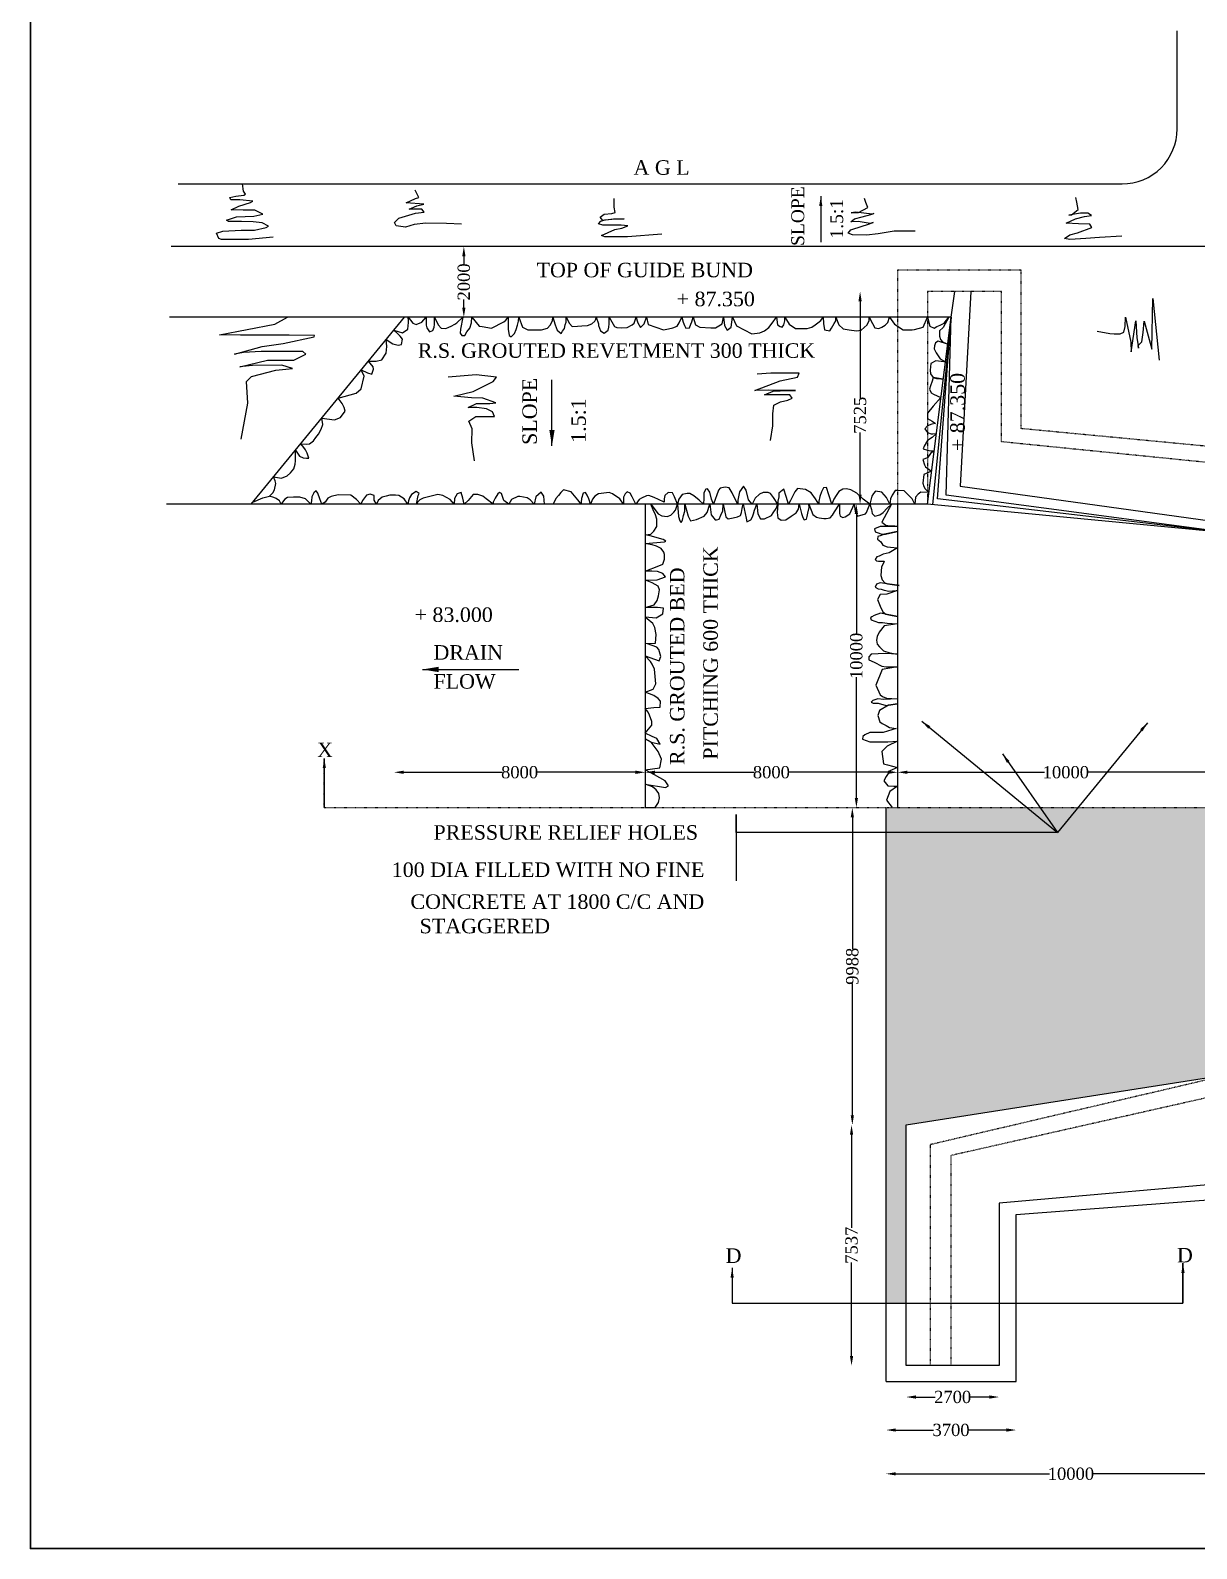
# Model space of a CAD drawing. Header units: millimetres. Extents: x -109570 to 247657, y -246061 to 92299.
# Drawn here: x 1084 to 37210, y 4151 to 51190 of the extents above; entities that cross this region are included whole.
import ezdxf

# ---------------------------------------------------------------- set-up
doc = ezdxf.new("R2010")
doc.units = ezdxf.units.MM
doc.header["$MEASUREMENT"] = 0
doc.header["$PDMODE"] = 33
doc.header["$PDSIZE"] = 500
doc.linetypes.add('ACAD_ISO03W100', pattern=[30, 12, -18])
for name, color, linetype in [('DIM', 5, 'Continuous'), ('DOT LINE', 3, 'ACAD_ISO03W100'), ('DWG. LINE', 1, 'Continuous'), ('HATCH', 2, 'Continuous'), ('TEXT', 7, 'Continuous'), ('TITLE', 7, 'Continuous')]:
    doc.layers.add(name, color=color, linetype=linetype)
doc.styles.get("Standard").update_dxf_attribs({"font": 'TIMES.TTF', "height": 380})
doc.dimstyles.get("Standard").update_dxf_attribs({"dimtxt": 380, "dimasz": 300, "dimexe": 0.18, "dimexo": 0.0625, "dimgap": 0.09, "dimtad": 0, "dimdec": 0, "dimzin": 0, "dimdsep": 46, "dimtxsty": 'Standard', "dimcen": 0.09, "dimse1": 1, "dimse2": 1, "dimclrd": 5, "dimclre": 5, "dimclrt": 4, "dimadec": 0, "dimazin": 0, "dimtfac": 1, "dimtdec": 0, "dimtofl": 0, "dimtmove": 0, "dimatfit": 3, "dimfxl": 1, "dimtolj": 1, "dimtzin": 0, "dimarcsym": 0})

# ---------------------------------------------------------------- blocks, each defined once
blk = doc.blocks.new('*D39')
at = {"layer": 'Defpoints', "color": 0}
for p in [(14530, 44492), (14511, 42300), (14532, 42300)]:
    blk.add_point(p, dxfattribs=at)
at = {"layer": 'DIM', "color": 5, "lineweight": -2}
for p, q in [((14511, 44192), (14511, 43941)), ((14511, 42600), (14511, 42851))]:
    blk.add_line(p, q, dxfattribs=at)
at = {"layer": 'DIM', "color": 5}
for points in [[(14461, 44192), (14561, 44192), (14511, 44492)], [(14461, 42600), (14561, 42600), (14511, 42300)]]:
    blk.add_solid(points, dxfattribs=at)
at = {"layer": 'DIM', "color": 4, "insert": (14511, 43396), "char_height": 380, "attachment_point": 5, "rotation": 90}
blk.add_mtext('\\A1;2000', dxfattribs=at)
blk = doc.blocks.new('*D40')
at = {"layer": 'Defpoints', "color": 0}
for p in [(26886, 43095), (26785, 36508), (26848, 36508)]:
    blk.add_point(p, dxfattribs=at)
at = {"layer": 'DIM', "color": 5, "lineweight": -2}
for p, q in [((26785, 42795), (26785, 39797)), ((26785, 36808), (26785, 38733))]:
    blk.add_line(p, q, dxfattribs=at)
at = {"layer": 'DIM', "color": 5}
for points in [[(26735, 42795), (26835, 42795), (26785, 43095)], [(26735, 36808), (26835, 36808), (26785, 36508)]]:
    blk.add_solid(points, dxfattribs=at)
at = {"layer": 'DIM', "color": 4, "insert": (26785, 39265), "char_height": 380, "attachment_point": 5, "rotation": 90}
blk.add_mtext('\\A1;7525', dxfattribs=at)
blk = doc.blocks.new('*D42')
at = {"layer": 'Defpoints', "color": 0}
for p in [(12349, 28136), (20128, 28204), (20128, 28102)]:
    blk.add_point(p, dxfattribs=at)
at = {"layer": 'DIM', "color": 5, "lineweight": -2}
for p, q in [((12649, 28204), (15704, 28204)), ((19828, 28204), (16772, 28204))]:
    blk.add_line(p, q, dxfattribs=at)
at = {"layer": 'DIM', "color": 5}
for points in [[(12649, 28254), (12649, 28154), (12349, 28204)], [(19828, 28254), (19828, 28154), (20128, 28204)]]:
    blk.add_solid(points, dxfattribs=at)
at = {"layer": 'DIM', "color": 4, "insert": (16238, 28204), "char_height": 380, "attachment_point": 5}
blk.add_mtext('\\A1;8000', dxfattribs=at)
blk = doc.blocks.new('*D43')
at = {"layer": 'Defpoints', "color": 0}
for p in [(20128, 28102), (27946, 28204), (27946, 28196)]:
    blk.add_point(p, dxfattribs=at)
at = {"layer": 'DIM', "color": 5, "lineweight": -2}
for p, q in [((20428, 28204), (23503, 28204)), ((27646, 28204), (24571, 28204))]:
    blk.add_line(p, q, dxfattribs=at)
at = {"layer": 'DIM', "color": 5}
for points in [[(20428, 28254), (20428, 28154), (20128, 28204)], [(27646, 28254), (27646, 28154), (27946, 28204)]]:
    blk.add_solid(points, dxfattribs=at)
at = {"layer": 'DIM', "color": 4, "insert": (24037, 28204), "char_height": 380, "attachment_point": 5}
blk.add_mtext('\\A1;8000', dxfattribs=at)
blk = doc.blocks.new('*D44')
at = {"layer": 'Defpoints', "color": 0}
for p in [(27946, 28196), (38371, 28204), (38371, 28181)]:
    blk.add_point(p, dxfattribs=at)
at = {"layer": 'DIM', "color": 5, "lineweight": -2}
for p, q in [((28246, 28204), (32500, 28204)), ((38071, 28204), (33817, 28204))]:
    blk.add_line(p, q, dxfattribs=at)
at = {"layer": 'DIM', "color": 5}
for points in [[(28246, 28254), (28246, 28154), (27946, 28204)], [(38071, 28254), (38071, 28154), (38371, 28204)]]:
    blk.add_solid(points, dxfattribs=at)
at = {"layer": 'DIM', "color": 4, "insert": (33159, 28204), "char_height": 380, "attachment_point": 5}
blk.add_mtext('\\A1;10000', dxfattribs=at)
blk = doc.blocks.new('*D45')
at = {"layer": 'Defpoints', "color": 0}
for p in [(26785, 36508), (26670, 27110), (26909, 27110)]:
    blk.add_point(p, dxfattribs=at)
at = {"layer": 'DIM', "color": 5, "lineweight": -2}
for p, q in [((26670, 36208), (26670, 32468)), ((26670, 27410), (26670, 31151))]:
    blk.add_line(p, q, dxfattribs=at)
at = {"layer": 'DIM', "color": 5}
for points in [[(26620, 36208), (26720, 36208), (26670, 36508)], [(26620, 27410), (26720, 27410), (26670, 27110)]]:
    blk.add_solid(points, dxfattribs=at)
at = {"layer": 'DIM', "color": 4, "insert": (26670, 31809), "char_height": 380, "attachment_point": 5, "rotation": 90}
blk.add_mtext('\\A1;10000', dxfattribs=at)
blk = doc.blocks.new('*D46')
at = {"layer": 'Defpoints', "color": 0}
for p in [(26670, 27110), (26545, 17278), (26670, 17278)]:
    blk.add_point(p, dxfattribs=at)
at = {"layer": 'DIM', "color": 5, "lineweight": -2}
for p, q in [((26545, 26810), (26545, 22728)), ((26545, 17578), (26545, 21660))]:
    blk.add_line(p, q, dxfattribs=at)
at = {"layer": 'DIM', "color": 5}
for points in [[(26495, 26810), (26595, 26810), (26545, 27110)], [(26495, 17578), (26595, 17578), (26545, 17278)]]:
    blk.add_solid(points, dxfattribs=at)
at = {"layer": 'DIM', "color": 4, "insert": (26545, 22194), "char_height": 380, "attachment_point": 5, "rotation": 90}
blk.add_mtext('\\A1;9988', dxfattribs=at)
blk = doc.blocks.new('*D47')
at = {"layer": 'Defpoints', "color": 0}
for p in [(26545, 17278), (26521, 9823), (26545, 9823)]:
    blk.add_point(p, dxfattribs=at)
at = {"layer": 'DIM', "color": 5, "lineweight": -2}
for p, q in [((26521, 16978), (26521, 14089)), ((26521, 10123), (26521, 13012))]:
    blk.add_line(p, q, dxfattribs=at)
at = {"layer": 'DIM', "color": 5}
for points in [[(26471, 16978), (26571, 16978), (26521, 17278)], [(26471, 10123), (26571, 10123), (26521, 9823)]]:
    blk.add_solid(points, dxfattribs=at)
at = {"layer": 'DIM', "color": 4, "insert": (26521, 13551), "char_height": 380, "attachment_point": 5, "rotation": 90}
blk.add_mtext('\\A1;7537', dxfattribs=at)
blk = doc.blocks.new('*D48')
at = {"layer": 'Defpoints', "color": 0}
for p in [(28214, 9823), (31093, 9823), (31093, 8848)]:
    blk.add_point(p, dxfattribs=at)
at = {"layer": 'DIM', "color": 5, "lineweight": -2}
for p, q in [((28514, 8848), (29108, 8848)), ((30793, 8848), (30199, 8848))]:
    blk.add_line(p, q, dxfattribs=at)
at = {"layer": 'DIM', "color": 5}
for points in [[(28514, 8898), (28514, 8798), (28214, 8848)], [(30793, 8898), (30793, 8798), (31093, 8848)]]:
    blk.add_solid(points, dxfattribs=at)
at = {"layer": 'DIM', "color": 4, "insert": (29653, 8848), "char_height": 380, "attachment_point": 5}
blk.add_mtext('\\A1;2700', dxfattribs=at)
blk = doc.blocks.new('*D49')
at = {"layer": 'Defpoints', "color": 0}
for p in [(27590, 9334), (31617, 9334), (31617, 7826)]:
    blk.add_point(p, dxfattribs=at)
at = {"layer": 'DIM', "color": 5, "lineweight": -2}
for p, q in [((27890, 7826), (29064, 7826)), ((31317, 7826), (30143, 7826))]:
    blk.add_line(p, q, dxfattribs=at)
at = {"layer": 'DIM', "color": 5}
for points in [[(27890, 7876), (27890, 7776), (27590, 7826)], [(31317, 7876), (31317, 7776), (31617, 7826)]]:
    blk.add_solid(points, dxfattribs=at)
at = {"layer": 'DIM', "color": 4, "insert": (29603, 7826), "char_height": 380, "attachment_point": 5}
blk.add_mtext('\\A1;3700', dxfattribs=at)
blk = doc.blocks.new('*D50')
at = {"layer": 'Defpoints', "color": 0}
for p in [(27590, 6518), (39041, 6518), (39041, 6469)]:
    blk.add_point(p, dxfattribs=at)
at = {"layer": 'DIM', "color": 5, "lineweight": -2}
for p, q in [((27890, 6469), (32657, 6469)), ((38741, 6469), (33974, 6469))]:
    blk.add_line(p, q, dxfattribs=at)
at = {"layer": 'DIM', "color": 5}
for points in [[(27890, 6519), (27890, 6419), (27590, 6469)], [(38741, 6519), (38741, 6419), (39041, 6469)]]:
    blk.add_solid(points, dxfattribs=at)
at = {"layer": 'DIM', "color": 4, "insert": (33316, 6469), "char_height": 380, "attachment_point": 5}
blk.add_mtext('\\A1;10000', dxfattribs=at)

msp = doc.modelspace()

# ---------------------------------------------------------------- hatches: boundary and pattern name
at = {"layer": 'HATCH'}
h = msp.add_hatch(dxfattribs=at)
h.set_pattern_fill('AR-CONC', color=256, scale=250, style=0)
h.paths.add_polyline_path([(49258.1, 27110.2), (44282.7, 27110.2, -0.365147), (43511.7, 27110.2), (38370.8, 27110.2), (38370.8, 25721.4), (49258.1, 25721.4)])
h.paths.add_polyline_path([(49258.1, 25362.9), (38370.8, 25362.9), (38370.8, 22307.6), (49258.1, 22307.6)])
h.paths.add_polyline_path([(44096, 23823.8, -1), (42899.5, 23823.8, -1)], flags=16)
h.paths.add_polyline_path([(38370.8, 25362.9, -1.7800695), (38370.8, 25721.4), (38370.8, 27110.2), (27590, 27110.2), (27590, 11754), (28213.5, 11754), (28213.5, 17278.4), (38370.8, 18871.8), (38370.8, 21895.9, -1.541236), (38370.8, 22307.6)])
h.paths.add_polyline_path([(49258.1, 21895.9), (38370.8, 21895.9), (38370.8, 18871.8), (49258.1, 18871.8)])
h.paths.add_polyline_path([(42539.9, 20516.7, -1), (43736.4, 20516.7, -1)], flags=16)
h.paths.add_polyline_path([(53651.5, 21895.9), (49258.1, 21895.9), (49258.1, 18871.8), (53651.5, 18871.8)])
h.paths.add_polyline_path([(53651.5, 25362.9), (49258.1, 25362.9), (49258.1, 22307.6), (53651.5, 22307.6)])
h.paths.add_polyline_path([(53651.5, 27110.2), (49258.1, 27110.2), (49258.1, 25721.4), (53651.5, 25721.4)])
h.paths.add_polyline_path([(67710.5, 27110.2), (53651.5, 27110.2), (53651.5, 25721.4), (67710.5, 25721.4)])
h.paths.add_polyline_path([(67710.5, 21895.9), (53651.5, 21895.9), (53651.5, 18871.8), (67710.5, 18871.8)])
h.paths.add_polyline_path([(76996.5, 21895.9), (67710.5, 21895.9), (67710.5, 18871.8), (76996.5, 18871.8)])
h.paths.add_polyline_path([(76996.5, 25362.9), (67710.5, 25362.9), (67710.5, 22307.6), (76996.5, 22307.6)])
h.paths.add_polyline_path([(76996.5, 27110.2), (67710.5, 27110.2), (67710.5, 25721.4), (76996.5, 25721.4)])
h.paths.add_polyline_path([(92237.1, 27110.2), (78554, 27110.2), (78554, 25721.4), (92237.1, 25721.4)])
h.paths.add_polyline_path([(92237.1, 25362.9), (78554, 25362.9), (78554, 22307.6), (92237.1, 22307.6)])
h.paths.add_polyline_path([(92237.1, 21895.9), (78554, 21895.9), (78554, 19639.7), (79963.5, 19639.7), (79963.5, 18871.8), (92237.1, 18871.8)])
h.paths.add_polyline_path([(78554, 21895.9), (76996.5, 21895.9), (76996.5, 18871.8), (78554, 18871.8)])
h.paths.add_polyline_path([(78554, 25362.9), (76996.5, 25362.9), (76996.5, 22307.6), (78554, 22307.6)])
h.paths.add_polyline_path([(95265.8, 25362.9), (92237.1, 25362.9), (92237.1, 22307.6), (95265.8, 22307.6)])
h.paths.add_polyline_path([(95265.8, 27110.2), (92237.1, 27110.2), (92237.1, 25721.4), (95265.8, 25721.4)])
h.paths.add_polyline_path([(95265.8, 21895.9), (92237.1, 21895.9), (92237.1, 18871.8), (95265.8, 18871.8)])
h.paths.add_polyline_path([(114156.3, 27110.2), (95265.8, 27110.2), (95265.8, 18871.8), (107709, 18871.8), (113726, 17678.9), (113726, 10699.9), (110710.4, 10699.9), (110710.4, 15406.5), (106503.8, 15688.8), (106503.8, 18085.6), (95265.8, 18085.6), (95265.8, 17650.1), (106022.2, 17650.1), (106022.2, 15272.5), (110160.2, 14866.6), (110160.2, 10110.1), (114156.3, 10110.1)])
h.paths.add_polyline_path([(43137.2, 23423), (43817.7, 23423), (43817.7, 24246.2), (43137.2, 24246.2)], flags=8)
h.paths.add_polyline_path([(42777.7, 20115.9), (43458.2, 20115.9), (43458.2, 20939.1), (42777.7, 20939.1)], flags=8)
h.paths.add_polyline_path([(72640.6, 19749.1), (72640.6, 21018.5), (73217.2, 21018.5), (73217.2, 19749.1)], flags=24)
h.paths.add_polyline_path([(71856, 19376.8), (71856, 20365.7), (72432.6, 20365.7), (72432.6, 19376.8)], flags=24)
h.paths.add_polyline_path([(73427.4, 19056.5), (73427.4, 20045.4), (74003.9, 20045.4), (74003.9, 19056.5)], flags=24)
h.paths.add_polyline_path([(74167.7, 18867), (74167.7, 19855.9), (74744.3, 19855.9), (74744.3, 18867)], flags=9)
h.paths.add_polyline_path([(72671.3, 23200.6), (72671.3, 24470), (73247.9, 24470), (73247.9, 23200.6)], flags=24)
h.paths.add_polyline_path([(73366.4, 22818), (73366.4, 23806.9), (73942.9, 23806.9), (73942.9, 22818)], flags=24)
h.paths.add_polyline_path([(72776.8, 26631.7), (72776.8, 27901.2), (73353.4, 27901.2), (73353.4, 26631.7)], flags=9)
h.paths.add_polyline_path([(72217.8, 26226.4), (72217.8, 27215.3), (72794.4, 27215.3), (72794.4, 26226.4)], flags=9)
h.paths.add_polyline_path([(85346.5, 26226.4), (85346.5, 27215.3), (85923.1, 27215.3), (85923.1, 26226.4)], flags=9)
h.paths.add_polyline_path([(86010, 26631.7), (86010, 27901.2), (86586.6, 27901.2), (86586.6, 26631.7)], flags=9)
h.paths.add_polyline_path([(85142.9, 22812.7), (85142.9, 23801.6), (85719.5, 23801.6), (85719.5, 22812.7)], flags=24)
h.paths.add_polyline_path([(85860.2, 23200.6), (85860.2, 24470), (86436.7, 24470), (86436.7, 23200.6)], flags=24)
h.paths.add_polyline_path([(86881.9, 20059.6), (86927.3, 19071.8), (86351.3, 19045.3), (86305.9, 20033.2)], flags=24)
h.paths.add_polyline_path([(85163.6, 19581.2), (85163.6, 20584.1), (85740.2, 20584.1), (85740.2, 19581.2)], flags=24)
h.paths.add_polyline_path([(85731.5, 19749.1), (85731.5, 21018.5), (86308.1, 21018.5), (86308.1, 19749.1)], flags=24)

# ---------------------------------------------------------------- linework, layer by layer
at = {"layer": 'DIM'}
msp.add_lwpolyline([(22946.8, 26340.2), (22946.8, 26892.6), (22946.8, 24836.7)], dxfattribs=at)
at = {"layer": 'DOT LINE'}
for points in [[(39884.9, 36772.6), (39884.9, 38080), (31769.7, 38851.6), (31769.7, 43756.7), (27946.2, 43756.7), (27946.2, 36480.4)], [(39143.4, 37639.9), (31163.6, 38442.8), (31163.6, 43095.1), (28870.5, 43095.1), (28870.5, 36508.4)], [(10188.9, 27110.2), (10188.9, 28632.6)], [(10188.9, 27110.2), (158729.7, 27110.2)], [(38370.8, 18871.8), (28952, 16666.4), (28952, 9822.7)], [(38370.8, 18311.7), (29591, 16328.2), (29591, 9822.7)]]:
    msp.add_lwpolyline(points, dxfattribs=at)
at = {"layer": 'DWG. LINE'}
for p, q in [((31616.9, 14499.7), (39914.2, 15143.3)), ((31616.9, 9333.7), (31616.9, 14499.7)), ((27590, 9333.7), (31616.9, 9333.7))]:
    msp.add_line(p, q, dxfattribs=at)
msp.add_lwpolyline([(5657.8, 46434.1), (34905.4, 46434.1, 0.4142136), (36605.4, 48134.1), (36605.4, 51171.7)], format="xyb", dxfattribs=at)
for points in [[(39143.4, 44492.3), (5447.7, 44492.3)], [(38370.8, 35604.7), (29447.9, 36786.6), (29604.5, 42300.1), (29723, 43095.1)], [(30216.1, 43095.1), (29889.6, 37066.7), (38370.8, 35891.8)], [(29604.5, 42300.1), (5398.2, 42300.1)], [(7923.3, 36508.4), (12670, 42300.1)], [(38370.8, 35604.7), (28870.5, 36508.4), (29604.5, 42300.1)], [(38370.8, 35604.7), (29179.4, 36675.2), (29604.5, 42300.1), (29024.7, 36493.7)], [(28870.5, 36508.4), (5302.2, 36508.4)], [(20127.7, 36508.4), (20127.7, 27110.2)], [(27946.2, 36480.4), (27946.2, 27110.2)], [(27590, 9333.7), (27590, 27110.2)], [(39323.2, 18087.7), (39323.2, 15572.5), (31093.4, 14855.1), (31093.4, 9822.7), (28213.5, 9822.7), (28213.5, 17278.4), (38370.8, 18871.8)], [(22822.4, 12849.7), (22822.4, 11754), (36786.8, 11754), (36786.8, 12995.3)]]:
    msp.add_lwpolyline(points, dxfattribs=at)
at = {"layer": 'HATCH'}
for points in [[(8601.1, 44783.4), (7840.5, 44707.9), (7363.3, 44712.6), (7004.2, 44712.6), (6923.9, 44740.9), (6853, 44901.4), (7042, 44972.2), (7613.7, 45000.5), (8029.4, 45000.5), (8388.5, 45085.4), (8464.1, 45123.2), (8464.1, 45123.2), (8260.9, 45222.3), (7982.2, 45260), (7623.1, 45269.5), (7221.5, 45269.5), (7160.1, 45307.2), (7467.2, 45411.1), (8005.8, 45429.9), (8279.8, 45491.3), (8279.8, 45491.3), (8038.9, 45614), (7670.4, 45623.4), (7306.6, 45632.9), (7542.8, 45746.1), (7901.9, 45854.7), (7977.5, 45901.9), (7571.1, 45939.6), (7292.4, 45939.6), (7264, 46010.4), (7448.3, 46052.9), (7698.7, 46081.2), (7750.7, 46118.9), (7689.3, 46208.6), (7656.2, 46434.1)], [(14435.1, 45187.8), (13972.6, 45208.8), (13329.4, 45213), (12967.8, 45175.2), (12698.7, 45095.4), (12417, 45133.2), (12366.6, 45238.2), (12496.9, 45368.4), (13018.2, 45527.9), (13278.9, 45557.3), (13211.6, 45649.7), (12816.4, 45653.9), (13056.1, 45754.7), (13270.5, 45805.1), (12728.2, 45842.9), (13009.8, 45981.5), (13119.1, 46009), (13001.4, 46239.9)], [(20645.4, 44871.9), (19582.4, 44791.3), (18882.6, 44791.3), (18775, 44838.3), (19185.4, 45019.8), (19407.4, 45060.1), (19589.1, 45134), (19380.5, 45154.2), (18815.4, 45154.2), (18680.8, 45194.5), (18754.8, 45281.9), (18875.9, 45322.2), (19212.3, 45349.1), (19481.4, 45349.1), (19148.1, 45343.9), (18815.4, 45302), (18734.6, 45402.8), (18862.5, 45496.9), (19091.2, 45517.1), (19198.9, 45550.7), (19165.2, 45712), (19165.2, 45980.8)], [(28486.4, 44966.2), (27839.2, 44966.2), (27347.9, 44888.4), (26982.3, 44846.5), (26550.9, 44852.4), (26419.1, 44906.3), (26419.1, 44906.3), (26497, 45008.1), (26844.5, 45121.8), (27018.3, 45175.6), (27186.1, 45235.5), (27102.2, 45205.6), (26724.7, 45271.4), (26497, 45259.4), (26497, 45259.4), (26616.8, 45355.2), (26850.5, 45415.1), (27114.2, 45480.9), (27210, 45510.8), (27162.1, 45495.9), (26640.8, 45552.7), (26508.9, 45534.8), (26735.6, 45542.4), (27024.3, 45702.4), (26964.4, 45852), (26922.4, 45977.7)], [(34891.7, 44811.5), (34196.9, 44771.1), (33778.7, 44737.4), (33279.5, 44710.5), (33117.6, 44737.4), (33286.3, 44858.7), (33522.3, 44912.6), (33967.5, 45081), (33967.5, 45081), (33900.1, 45182.1), (33549.3, 45195.6), (33171.6, 45215.8), (33461.6, 45350.5), (33738.2, 45424.7), (33954.1, 45458.3), (33839.4, 45525.7), (33616.8, 45525.7), (33252.5, 45465.1), (33333.5, 45478.6), (33542.6, 45640.3), (33495.4, 45862.6), (33468.4, 46010.8)], [(34126.4, 41867.6), (34518.6, 41795.3), (34657.3, 41789.2), (34844.4, 41789.2), (34953, 41837.4), (34995.2, 42018.2), (35007.3, 42301.5), (35170.2, 41530.1), (35182.3, 41234.8), (35327.1, 42193), (35357.2, 41668.7), (35399.5, 41421.6), (35411.5, 41343.3), (35399.5, 41421.6), (35514.1, 41542.1), (35550.3, 41831.4), (35586.5, 42180.9), (35737.3, 41614.5), (35821.8, 41313.1), (35821.8, 41313.1), (35858, 42886.1), (36045, 40975.6)], [(7618, 38520.6), (7822.7, 39638.9), (7774.5, 40312.2), (7931, 40468.5), (8689.4, 40660.9), (9207, 40709), (8870, 40817.2), (7967.1, 40805.2), (7569.9, 40769.1), (8427.7, 40977), (9249.1, 40977), (9613.2, 41154.6), (9520, 41239.2), (9020.4, 41239.2), (8232.9, 41239.2), (7682.5, 41213.8), (7411.6, 41154.6), (8266.8, 41391.5), (8910.3, 41493), (9875.7, 41696), (9884.1, 41738.2), (9096.6, 41746.7), (8232.9, 41746.7), (7589.4, 41746.7), (6937.4, 41755.2), (8655.8, 42089.8), (9045.3, 42300.1)], [(7979.1, 36576.5), (8279.9, 36710.3), (8494.1, 36754.9), (8595.2, 36861.8), (8645.8, 36954), (8690.4, 37153.1), (8666.6, 37233.3), (8615.1, 37352.4), (8867.7, 37316.3), (9034.2, 37392.4), (9138.8, 37482.6), (9243.5, 37601.4), (9281.6, 37748.7), (9295.8, 37858), (9295.8, 37934), (9292.5, 38179.1), (9416, 37997.8), (9530.2, 37950.3), (9634.8, 37940.7), (9710.9, 37940.7), (9687.2, 38002.5), (9653.9, 38088.1), (9606.3, 38192.6), (9558.7, 38263.9), (9459.8, 38383.2), (9625.3, 38368.4), (9734.7, 38377.9), (9858.4, 38468.2), (9925, 38577.5), (10005.9, 38682), (10096.3, 38834.1), (10139.1, 38976.6), (10109.9, 39176.4), (10505.6, 39125.4), (10691.1, 39196.7), (10833.8, 39396.3), (10805.3, 39505.5), (10743.4, 39624.3), (10620.1, 39799), (11177.1, 39954), (11329.3, 40087), (11424.4, 40476.7), (11332.2, 40667.8), (11529.1, 40581.2), (11662.3, 40533.7), (11662.3, 40533.7), (11709.9, 40695.2), (11700.3, 40766.5), (11555.3, 40940), (11790.9, 40939.1), (11971.7, 40981.9), (12104.9, 41190.9), (12128.7, 41400), (12104.4, 41610), (12314.2, 41476), (12480.7, 41438), (12580.6, 41461.8), (12580.6, 41461.8), (12613.9, 41618.6), (12542.6, 41713.6), (12466.5, 41789.6), (12343.6, 41901.8), (12609.8, 41819.8), (12771.5, 41933.8), (12800.1, 42138.1), (12800.1, 42195.2), (12785.8, 42300.1), (12933.3, 42119.1), (13037.9, 42081.1), (13214, 42147.6), (13214, 42147.6), (13347.2, 42300.1), (13347.2, 42057.4), (13361.4, 41976.6), (13442.3, 41853), (13442.3, 41853), (13551.7, 41886.3), (13589.8, 41990.8), (13599.3, 42081.1), (13599.3, 42152.4), (13599.3, 42300.1), (13713.5, 42071.6), (13803.8, 41967.1), (13956.1, 41948.1), (14046.5, 41995.6), (14122.6, 42028.8), (14227.2, 42085.9), (14298.6, 42133.4), (14484.1, 42300.1), (14403.2, 41933.8), (14393.7, 41805.5), (14450.8, 41734.2), (14546, 41734.2), (14603, 41848.3), (14693.4, 41967.1), (14750.5, 42133.4), (14755.3, 42300.1), (14989.9, 42024), (15075.6, 42014.5), (15365.8, 41962.2), (15751.1, 42157), (15812.9, 42214.1), (15884.3, 42300.1), (15884.3, 42085.8), (15884.3, 41933.7), (15917.6, 41734.1), (15979.4, 41691.4), (16084.1, 41795.9), (16136.4, 41924.2), (16174.5, 42052.5), (16203, 42180.8), (16212.5, 42300.1), (16331.5, 41995.5), (16498, 41909.9), (16659.7, 41909.9), (16916.6, 41909.9), (17097.4, 41967), (17187.8, 42052.5), (17259.1, 42190.3), (17268.6, 42300.1), (17344.7, 42071.5), (17397.1, 41900.4), (17520.8, 41800.7), (17568.3, 41871.9), (17625.4, 41952.7), (17654, 42066.8), (17677.7, 42147.5), (17682.5, 42300.1), (17785.3, 42109.2), (17870.9, 42018.9), (18027.9, 42023.6), (18170.6, 42033.1), (18337.1, 42042.6), (18475, 42099.7), (18570.2, 42175.7), (18603.5, 42247), (18613, 42300.1), (18679.6, 42094.9), (18684.4, 42042.6), (18746.2, 41885.8), (18855.6, 41809.8), (18984.1, 41904.8), (18998.3, 41995.1), (19007.9, 42094.9), (19012.6, 42189.9), (19017.4, 42300.1), (19174.4, 42018.9), (19245.7, 41980.9), (19407.5, 41971.4), (19569.2, 41985.6), (19721.4, 42071.1), (19783.3, 42113.9), (19849.9, 42300.1), (19878.4, 42189.9), (19897.4, 42132.9), (19978.3, 41980.9), (20092.5, 42099.7), (20163.8, 42300.1), (20216.2, 42075.9), (20691.9, 41914.3), (20853.6, 41938.1), (20982.1, 41971.4), (21120, 42028.4), (21177.1, 42123.4), (21262.7, 42300.1), (21307.4, 42147.2), (21345.5, 42047.4), (21383.6, 41961.9), (21383.6, 41961.9), (21502.5, 41976.1), (21545.3, 42090.2), (21573.8, 42156.7), (21616.7, 42300.1), (21688, 42071.2), (21821.2, 41995.1), (22163.7, 41971.4), (22306.4, 41976.1), (22515.8, 42094.9), (22558.6, 42300.1), (22582.4, 42047.4), (22672.7, 41900.1), (22672.7, 41900.1), (22791.7, 41990.4), (22834.5, 42300.1), (22958.2, 42033.1), (23429.1, 41790.8), (23681.3, 41814.6), (23824, 41881.1), (23961.9, 41985.6), (24066.6, 42113.9), (24199.8, 42300.1), (24223.6, 42066.4), (24314, 42014.1), (24375.8, 41995.1), (24423.4, 42071.2), (24456.7, 42194.7), (24456.7, 42300.1), (24591.1, 42084.9), (24781.4, 41951.9), (24947.9, 41951.9), (25142.9, 41956.6), (25295.1, 41994.6), (25390.3, 42065.9), (25480.7, 42132.4), (25566.3, 42199), (25637.6, 42300.1), (25647.2, 42103.9), (25680.5, 41913.9), (25851.7, 41875.9), (25894.5, 41961.4), (25980.2, 42103.9), (26032.5, 42194.2), (26032.5, 42300.1), (26122.9, 42065.9), (26260.8, 41947.1), (26446.4, 41909.1), (26669.9, 41880.6), (26822.2, 41899.6), (27009.3, 42065.9), (27061.7, 42199), (27061.7, 42300.1), (27166.3, 42108.7), (27237.7, 41975.6), (27366.1, 41956.6), (27456.5, 41994.6), (27565.9, 42061.2), (27646.8, 42137.2), (27699.1, 42300.1), (27846.6, 42084.9), (28117.8, 41913.9), (28322.3, 41913.9), (28398.4, 41913.9), (28474.6, 41923.4), (28742.3, 41999.4), (28870.5, 42300.1), (28942.1, 42023.2), (29075.3, 41961.4), (29160.9, 42013.7), (29265.5, 42056.5), (29394, 42123), (29536.7, 42300.1), (29360.7, 41985.2), (29246.5, 41880.6), (29246.5, 41714.3), (29275.1, 41609.8), (29336.9, 41543.3), (29520.3, 41457), (29208.6, 41556.1), (29118.3, 41508.5), (29085, 41413.5), (29080.2, 41323.2), (29142, 41199.7), (29199.1, 41109.4), (29261, 41014.4), (29360.9, 40957.4), (29466.2, 40915), (29127.8, 40952.6), (28975.5, 40871.8), (28956.5, 40662.8), (28961.3, 40553.5), (29046.9, 40434.7), (29151.6, 40401.4), (29203.9, 40401.4), (29361.8, 40385.2), (29046.9, 40434.7), (29013.6, 40318.3), (28961.3, 40180.5), (28937.5, 40071.2), (28989.8, 39957.2), (29056.4, 39914.4), (29289.7, 39816.3), (29046.9, 39543.8), (28870.5, 39334.7), (28870.5, 39160.8), (29013.8, 39080.1), (29123.2, 39008.8), (29009, 38985), (28870.5, 38942.3), (28795, 38847.2), (28870.5, 38728.4), (28985.3, 38685.7), (29037.6, 38685.7), (29147.9, 38697.5), (29013.8, 38576.4), (28870.5, 38486.1), (28771.2, 38305.5), (28742.6, 38220), (28870.5, 38182), (28980.5, 38163), (29079.8, 38160.1), (28971, 38075.5), (28870.5, 37947.2), (28733.1, 37890.2), (28775.9, 37728.6), (28814, 37671.6), (28999.9, 37529.5), (28761.7, 37424.5), (28733.1, 37163.1), (28756.9, 37058.6), (28799.7, 36982.6), (28917, 36875.2), (28666.5, 36878), (28580.9, 36816.3), (28500, 36726), (28495.3, 36616.7), (28476.2, 36508.4), (28400.1, 36678.5), (28148, 36920.8), (27946.2, 36935.1), (27867.3, 36930.3), (27776.9, 36787.8), (27729.4, 36673.7), (27710.3, 36508.4), (27600.9, 36716.5), (27453.5, 36882.8), (27263.2, 36916.1), (27196.6, 36844.8), (27149, 36754.5), (27087.2, 36508.4), (26884.4, 36668), (26679.9, 36848.6), (26499.1, 36957.9), (26365.9, 36986.4), (26247, 36972.1), (26128, 36905.6), (26047.1, 36782), (25971, 36663.3), (25909.2, 36508.4), (25909.2, 36508.4), (25814, 36801.1), (25747.4, 37024.4), (25747.4, 37024.4), (25647.5, 37019.6), (25585.7, 36891.3), (25538.1, 36744), (25509.6, 36606.2), (25509.6, 36606.2), (25504.8, 36508.4), (25404.9, 36672.8), (25267, 36862.8), (25095.7, 36967.4), (24848.3, 36991.1), (24762.7, 36896.1), (24696.1, 36744), (24624.8, 36625.2), (24562.9, 36508.4), (24491.6, 36748.8), (24425, 36972.1), (24425, 36972.1), (24272.7, 36853.3), (24263.2, 36734.5), (24239.4, 36601.5), (24239.4, 36508.4), (24101.5, 36715.5), (24006.3, 36839.1), (23935, 36872.3), (23787.5, 36867.6), (23673.3, 36824.8), (23530.6, 36691.8), (23530.6, 36691.8), (23445, 36508.4), (23326.1, 36649), (23254.7, 36943.6), (23173.8, 37067.1), (23045.4, 36896.1), (23002.6, 36634.7), (23002.6, 36508.4), (22886.2, 36729.8), (22824.4, 36862.8), (22724.5, 37019.6), (22605.6, 37033.9), (22453.3, 37010.1), (22396.3, 36943.6), (22339.2, 36767.8), (22305.9, 36682.3), (22244, 36508.4), (22186.9, 36668), (22129.9, 36886.6), (22063.3, 36981.6), (22010.9, 36976.9), (21949.1, 36862.8), (21944.3, 36691.8), (21939.6, 36508.4), (21939.6, 36508.4), (21796.9, 36630), (21630.4, 36767.8), (21506.7, 36839.1), (21430.6, 36843.8), (21278.3, 36810.6), (21173.7, 36663.3), (21130.9, 36508.4), (21130.9, 36508.4), (21035.7, 36739.3), (20978.6, 36858.1), (20978.6, 36858.1), (20840.7, 36877.1), (20740.8, 36782), (20712.2, 36677.5), (20712.2, 36568.2), (20712.2, 36568.2), (20545.7, 36658.5), (20407.8, 36715.5), (20246, 36782), (20165.2, 36772.5), (20017.7, 36701.3), (19946.3, 36653.7), (19841.7, 36508.4), (19722.7, 36734.5), (19665.7, 36848.6), (19565.8, 36896.1), (19508.7, 36834.3), (19461.1, 36729.8), (19461.1, 36639.5), (19461.1, 36508.4), (19339, 36677), (19120.2, 36829.1), (19015.5, 36876.6), (18677.8, 36829.1), (18573.1, 36757.8), (18497, 36667.5), (18435.2, 36508.4), (18378.1, 36677), (18325.8, 36791.1), (18278.2, 36871.8), (18211.6, 36848.1), (18159.2, 36686.5), (18149.7, 36572.5), (18149.7, 36508.4), (18040.3, 36643.8), (17835.8, 36895.6), (17593.1, 36957.4), (17512.3, 36876.6), (17440.9, 36781.6), (17355.3, 36686.5), (17274.4, 36508.4), (17008, 36508.4), (16984.2, 36762.6), (16908.1, 36886.1), (16908.1, 36886.1), (16741.6, 36734), (16694, 36508.4), (16694, 36508.4), (16565.6, 36648.5), (16470.5, 36705.5), (16242.1, 36753.1), (16180.3, 36753.1), (15985.2, 36658), (15904.4, 36508.4), (15904.4, 36508.4), (15747.4, 36624.8), (15680.8, 36843.3), (15618.9, 36871.8), (15561.8, 36829.1), (15476.2, 36691.3), (15419.1, 36572.5), (15419.1, 36508.4), (15202.8, 36677), (15098.1, 36757.8), (14941.1, 36814.8), (14798.4, 36814.8), (14641.4, 36624.8), (14522.5, 36508.4), (14484.4, 36696), (14432.1, 36876.6), (14432.1, 36876.6), (14303.7, 36833.8), (14218, 36681.8), (14213.3, 36508.4), (14089.6, 36653.3), (13861.2, 36776.8), (13709, 36810.1), (13247.6, 36691.3), (13147.7, 36648.5), (13081.1, 36586.7), (13043, 36508.4), (13100.1, 36781.6), (13123.9, 36838.6), (13031.4, 36904.7), (12888.7, 36814.4), (12831.6, 36709.9), (12798.3, 36614.9), (12774.5, 36508.4), (12665.1, 36671.9), (12498.6, 36776.4), (12393.9, 36785.9), (12222.7, 36785.9), (12108.5, 36762.2), (11980.1, 36724.2), (11861.1, 36629.1), (11804.1, 36508.4), (11804.1, 36508.4), (11737.5, 36638.6), (11737.5, 36781.2), (11737.5, 36781.2), (11613.8, 36819.2), (11499.6, 36785.9), (11433, 36705.2), (11371.2, 36629.1), (11323.6, 36508.4), (11185.6, 36652.9), (11009.6, 36790.7), (10619.5, 36800.2), (10400.7, 36752.7), (10300.8, 36695.7), (10210.4, 36576.9), (10110.5, 36508.4), (10053.4, 36671.9), (9991.6, 36852.5), (9939.2, 36923.7), (9867.9, 36857.2), (9806, 36733.7), (9796.5, 36614.9), (9768, 36508.4), (9603.6, 36671.4), (9427.5, 36723.7), (9237.3, 36723.7), (9047, 36719), (8970.9, 36661.9), (8894.7, 36571.7), (8851.9, 36508.4), (8799.6, 36609.7), (8699.7, 36690.5), (8623.6, 36719), (8494.1, 36754.9)], [(14845.4, 37856.5), (14759.6, 38408.7), (14769.1, 38846.7), (14664.3, 39084.7), (14883.5, 39227.6), (15217.1, 39227.6), (15465, 39227.6), (15398.3, 39370.4), (15207.6, 39465.6), (14912.1, 39503.7), (14645.2, 39503.7), (14902.6, 39627.4), (15312.5, 39627.4), (15503.1, 39646.5), (15503.1, 39646.5), (15102.8, 39798.8), (14750.1, 39808.3), (14197.2, 39856), (14797.7, 39998.8), (15417.3, 40313), (15522.2, 40446.3), (14893, 40522.4), (14025.6, 40446.3)], [(24005.9, 38484.1), (24083.4, 38937.1), (24083.4, 39306.6), (24113.3, 39574.8), (24322.1, 39682), (24542.9, 39735.7), (24680.1, 39795.3), (24680.1, 39795.3), (24608.5, 39902.5), (24387.7, 39902.5), (24065.5, 39902.5), (23820.9, 39896.6), (24095.4, 40015.8), (24525, 40027.7), (24787.5, 40033.7), (23934.3, 40039.6), (23528.5, 40033.7), (24310.2, 40335.2), (24841.2, 40442.4), (24900.8, 40567.6), (24757.6, 40573.5), (24023.8, 40573.5), (23600.1, 40537.8)], [(20127.7, 27110.2), (20439.9, 27110.2), (20538.8, 27268.8), (20569.3, 27413.3), (20554.1, 27550.1), (20470.3, 27656.6), (20356.1, 27755.5), (20127.7, 27839.1), (20759.6, 27732.6), (20851, 27785.9), (20752, 27938), (20584.5, 28036.8), (20417, 28128.1), (20127.7, 28280.1), (20584.5, 28341), (20630.2, 28607.1), (20531.2, 28850.5), (20318.1, 29139.4), (20127.7, 29238.3), (20318.1, 29139.4), (20592.1, 29071), (20485.5, 29245.9), (20348.5, 29314.3), (20127.7, 29413.2), (20330.2, 29663), (20330.2, 29775.3), (20265.9, 29973.2), (20217.7, 30069.5), (20127.7, 30181.8), (20394.4, 30213.9), (20587.2, 30219.2), (20603.3, 30406.5), (20528.3, 30492), (20399.8, 30583), (20127.7, 30690), (20378.4, 30783.9), (20458.7, 30944.4), (20415.9, 31393.7), (20340.9, 31554.2), (20292.7, 31639.7), (20127.7, 31809.3), (20560.5, 31655.8), (20608.7, 31789.5), (20555.1, 32003.5), (20490.9, 32078.4), (20201.7, 32180), (20127.7, 32190.7), (20448, 32206.7), (20469.4, 32468.8), (20432, 32693.5), (20367.7, 32816.5), (20191, 32955.6), (20127.7, 33022), (20469.7, 32989.9), (20678.6, 33113), (20694.6, 33289.5), (20507.2, 33305.5), (20212.7, 33305.5), (20127.7, 33305.5), (20401.9, 33392.5), (20503.6, 33527.9), (20541.3, 33674.7), (20575.2, 33859.1), (20530, 33971.9), (20341.7, 34073.5), (20187.2, 34133.7), (20127.7, 34152.5), (20499.9, 34163.8), (20759.8, 34261.7), (20759.8, 34261.7), (20673.1, 34363.2), (20511.2, 34423.4), (20337.9, 34438.5), (20127.7, 34438.5), (20549, 34598.2), (20673.3, 34647.1), (20726, 34805.2), (20726, 34955.7), (20707.2, 35027.2), (20628.1, 35136.3), (20477.4, 35207.8), (20341.8, 35252.9), (20168.5, 35279.3), (20127.7, 35290.5), (20729.9, 35340.9), (20771.4, 35359.7), (20684.7, 35412.4), (20285.4, 35525.3), (20127.7, 35562.9), (20308, 35585.5), (20394.7, 35675.8), (20492.6, 35822.5), (20492.6, 36044.5), (20443.6, 36179.9), (20379.6, 36334.2), (20304.3, 36508.4), (20526.8, 36215.1), (20647.3, 36147.4), (20813.1, 36128.6), (20922.3, 36170), (21020.3, 36260.3), (21065.5, 36324.3), (21130.9, 36508.4), (21163.4, 36132.4), (21197.3, 35989.4), (21238.7, 35944.2), (21287.7, 36019.5), (21314.1, 36158.7), (21351.7, 36290.4), (21359.3, 36508.4), (21461, 36143.6), (21528.8, 35996.9), (21713.4, 36034.5), (21950.7, 36136.1), (22044.9, 36249), (22131.5, 36508.4), (22166.9, 36176.9), (22291.2, 36026.4), (22336.4, 36030.1), (22423.1, 36041.4), (22472.1, 36165.6), (22532.3, 36301), (22539.9, 36508.4), (22626.5, 36116.7), (22698.1, 36060.2), (22856.3, 36086.6), (22984.4, 36112.9), (23078.5, 36158), (23108.7, 36252.1), (23135, 36376.3), (23165.2, 36508.4), (23259.3, 36079), (23278.2, 35958.6), (23398.7, 36026.4), (23451.5, 36112.9), (23485.4, 36207), (23519.3, 36319.8), (23587.1, 36508.4), (23614.6, 36210.8), (23697.5, 36060.3), (23757.8, 36052.8), (23825.6, 36056.6), (24036.5, 36161.9), (24089.2, 36240.9), (24187.2, 36380.2), (24239.4, 36508.4), (24221.1, 36252.2), (24232.4, 36090.4), (24341.6, 36011.4), (24484.8, 36030.2), (24654.3, 36139.3), (24801.2, 36244.7), (24876.5, 36357.6), (24902.9, 36508.4), (24970.7, 36218.4), (25008.4, 36094.2), (25053.6, 36026.5), (25121.4, 36041.5), (25144, 36124.3), (25162.8, 36229.7), (25208, 36402.7), (25196.7, 36508.4), (25325.6, 36192.1), (25438.6, 36105.6), (25513.9, 36086.8), (25664.6, 36064.2), (25736.2, 36064.2), (25856.7, 36090.5), (25928.3, 36173.3), (25992.3, 36274.9), (26146.8, 36508.4), (26150.5, 36218.5), (26169.4, 36143.2), (26252.2, 36094.3), (26320, 36120.6), (26466.9, 36210.9), (26602.6, 36508.4), (26637.3, 36290), (26701.4, 36139.5), (26957.5, 36207.3), (26987.6, 36256.2), (27087.2, 36508.4), (27138.3, 36350.2), (27157.2, 36222.3), (27243.8, 36139.5), (27394.5, 36180.9), (27496.2, 36248.7), (27628, 36384.1), (27759.9, 36508.4), (27530.1, 36090.6), (27454.7, 35951.4), (27582.8, 35857.3), (27710.9, 35842.3), (27861.6, 35842.3), (27861.6, 35842.3), (27946.2, 35819.7), (27406, 35814.5), (27228.9, 35746.8), (27251.5, 35656.5), (27372, 35611.3), (27447.4, 35581.2), (27571.7, 35581.2), (27711.1, 35611.3), (27946.2, 35660.2), (27545.3, 35581.2), (27439.9, 35536.1), (27338.1, 35509.7), (27326.8, 35427), (27424.8, 35348), (27492.6, 35235.1), (27620.7, 35186.2), (27729.9, 35174.9), (27946.2, 35159.8), (27688.5, 35003.7), (27500.1, 34958.6), (27372.1, 34902.1), (27308, 34883.3), (27308, 34883.3), (27255.3, 34796.8), (27296.7, 34759.2), (27357, 34744.1), (27473.8, 34744.1), (27534, 34744.1), (27515.2, 34683.9), (27451.2, 34571), (27428.6, 34300.1), (27470, 34164.7), (27556.6, 34078.1), (27635.7, 34044.3), (27997.4, 33991.6), (27409.7, 34068.6), (27293, 34027.2), (27247.8, 33940.6), (27341.9, 33887.9), (27436.1, 33880.4), (27534.1, 33850.3), (27673.4, 33816.5), (27903.2, 33835.3), (27946.2, 33835.3), (27613.2, 33718.6), (27409.7, 33711.1), (27326.9, 33553.1), (27402.2, 33349.9), (27488.9, 33176.8), (27586.8, 33101.6), (27722.4, 33075.2), (27946.2, 33030.1), (27413.1, 33129.7), (27220.9, 33058.2), (27153.1, 33024.3), (27104.2, 32986.7), (27126.8, 32926.5), (27360.3, 32847.5), (27480.9, 32840), (27620.2, 32821.2), (27946.2, 32798.6), (27529.8, 32744.6), (27379.2, 32541.4), (27311.3, 32406), (27288.7, 32293.1), (27318.9, 32176.5), (27382.9, 32093.7), (27514.8, 31965.8), (27706.9, 31909.3), (27946.2, 31867.9), (27946.2, 31867.9), (27563.7, 31886.8), (27126.8, 31867.9), (27055.2, 31781.4), (27055.2, 31691.1), (27217.2, 31612.1), (27458.3, 31487.9), (27593.9, 31472.9), (27946.2, 31469.1), (27469.6, 31384), (27269.9, 30902.4), (27409.3, 30605.2), (27477.1, 30556.3), (27605.2, 30496.1), (27946.2, 30481), (27507.3, 30458.4), (27334, 30477.3), (27175.8, 30432.1), (27130.6, 30379.4), (27187.1, 30349.3), (27345.3, 30349.3), (27590, 30268.4), (27946.2, 30321.1), (27665.8, 30279.6), (27390.4, 30117.9), (27337.6, 29959.9), (27394.1, 29764.2), (27469.5, 29715.3), (27597.6, 29651.3), (27695.5, 29587.4), (27906.4, 29564.8), (27495.5, 29435.7), (27084.9, 29431.9), (26934.2, 29364.2), (26870.2, 29315.3), (26858.9, 29228.8), (27088.7, 29142.2), (27495.5, 29142.2), (27642.4, 29149.7), (27946.2, 29164.8), (27619.3, 29014.8), (27456.7, 28846.3), (27510.9, 28467.3), (27631.3, 28431.2), (27946.2, 28353), (27703.6, 28244.7), (27589.2, 28070.3), (27522.9, 27943.9), (27643.4, 27781.5), (27830.1, 27775.5), (27946.2, 27775.5), (27703.6, 27607), (27601.2, 27336.3), (27775.9, 27110.2)]]:
    msp.add_lwpolyline(points, dxfattribs=at)
at = {"layer": 'TITLE', "lineweight": 30}
msp.add_lwpolyline([(1083.6, 92298.6), (247656.9, 92298.6), (247656.9, 4151.1), (1083.6, 4151.1)], close=True, dxfattribs=at)

# ---------------------------------------------------------------- texts
at = {"layer": 'TEXT'}
for s, p in [('A G L', (19767.5, 46715.5)), ('TOP OF GUIDE BUND', (16763.8, 43539.3)), ('+ 87.350', (21103.8, 42643)), ('R.S. GROUTED REVETMENT 300 THICK', (13084.2, 41044.7)), ('+ 83.000', (12986.1, 32861.8)), ('DRAIN', (13571.2, 31692.9)), ('FLOW', (13571.2, 30794.4)), ('X', (9963.5, 28672.8)), ('PRESSURE RELIEF HOLES', (13571.2, 26115.3)), ('100 DIA FILLED WITH NO FINE', (12278.2, 24960)), ('CONCRETE AT 1800 C/C AND', (12857.2, 23971.2)), ('STAGGERED', (13141.2, 23215)), ('D', (22620.2, 13003.1)), ('D', (36600.6, 13017.1))]:
    msp.add_text(s, height=450, dxfattribs=at).set_placement(p)
for s, height, p in [('SLOPE', 400, (25053.2, 44510.7)), ('1.5:1', 400, (26259.9, 44740.3)), ('+ 87.350', 450, (30028.2, 38155.5)), ('SLOPE', 450, (16772.2, 38346.4)), ('1.5:1', 450, (18287.7, 38411.5)), ('PITCHING 600 THICK', 450, (22378.4, 28595.2)), ('R.S. GROUTED BED', 450, (21345, 28431))]:
    msp.add_text(s, height=height, rotation=90, dxfattribs=at).set_placement(p)

# ---------------------------------------------------------------- dimensions: what is measured, and where the dimension line sits
at = {"layer": 'DIM'}
for base, p1, p2, text, picture, middle in [((14511.1, 42300.1), (14530.1, 44492.3), (14532.4, 42300.1), '2000', '*D39', (14511.1, 43396.2)), ((26669.8, 27110.2), (26785.5, 36508.4), (26909.3, 27110.2), '10000', '*D45', (26669.8, 31809.3)), ((26544.8, 17278.4), (26669.8, 27110.2), (26669.8, 17278.4), '9988', '*D46', (26544.8, 22194.3)), ((26520.5, 9822.7), (26544.8, 17278.4), (26544.8, 9822.7), '7537', '*D47', (26520.5, 13550.5))]:
    dim = msp.add_linear_dim(base=base, p1=p1, p2=p2, angle=90, text=text, dimstyle='Standard', dxfattribs=at)
    dim.commit()
    dim.dimension.update_dxf_attribs({"geometry": picture, "text_midpoint": middle})
dim = msp.add_linear_dim(base=(26785.5, 36508.4), p1=(26885.9, 43095.1), p2=(26848.2, 36508.4), angle=90, text='7525', dimstyle='Standard', dxfattribs=at)
dim.commit()
dim.dimension.update_dxf_attribs({"geometry": '*D40', "text_midpoint": (26785.5, 39265.1), "dimtype": 160})
for base, p1, p2, text, picture, middle in [((20127.7, 28204.5), (12348.8, 28136.2), (20127.7, 28102.4), '8000', '*D42', (16238.3, 28204.5)), ((31616.9, 7825.7), (27590, 9333.7), (31616.9, 9333.7), '3700', '*D49', (29603.5, 7825.7)), ((39041.2, 6469.3), (27590, 6517.7), (39041.2, 6517.7), '10000', '*D50', (33315.6, 6469.3))]:
    dim = msp.add_linear_dim(base=base, p1=p1, p2=p2, text=text, dimstyle='Standard', dxfattribs=at)
    dim.commit()
    dim.dimension.update_dxf_attribs({"geometry": picture, "text_midpoint": middle})
for base, p1, p2, text, picture, middle in [((27946.2, 28204.5), (20127.7, 28102.4), (27946.2, 28196.1), '8000', '*D43', (24037, 28204.5)), ((38370.8, 28204.5), (27946.2, 28196.1), (38370.8, 28181.4), '10000', '*D44', (33158.5, 28204.5))]:
    dim = msp.add_linear_dim(base=base, p1=p1, p2=p2, text=text, dimstyle='Standard', override={"dimtmove": 1}, dxfattribs=at)
    dim.commit()
    dim.dimension.update_dxf_attribs({"geometry": picture, "text_midpoint": middle})
dim = msp.add_aligned_dim(p1=(28213.5, 9822.7), p2=(31093.4, 9822.7), distance=-974.3, text='2700', dimstyle='Standard', dxfattribs=at)
dim.commit()
dim.dimension.update_dxf_attribs({"geometry": '*D48', "text_midpoint": (29653.4, 8848.4)})

# ---------------------------------------------------------------- leaders
for points in [[(25567.7, 46048.2), (25567.7, 44624.8)], [(28694.2, 29785.7), (32899.8, 26340.2)], [(35687.7, 29738.5), (32899.8, 26340.2)], [(31198.7, 28770.9), (32899.8, 26340.2), (22946.8, 26340.2)]]:
    msp.add_leader(points, dimstyle='Standard', override={"dimgap": 0.09, "dimtad": 0}, dxfattribs=at)
at = {"layer": 'DIM', "lineweight": 30}
for points in [[(17240.3, 38313.3), (17240.3, 40364.1)], [(13228, 31389.3), (16213.4, 31389.3)]]:
    msp.add_leader(points, dimstyle='Standard', override={"dimasz": 500, "dimgap": 0.09, "dimtad": 0}, dxfattribs=at)
at = {"layer": 'DWG. LINE'}
for points in [[(10188.9, 28632.6), (10188.9, 27110.2)], [(22822.4, 12849.7), (22822.4, 11754)], [(36786.8, 12995.3), (36786.8, 11754)]]:
    msp.add_leader(points, dimstyle='Standard', override={"dimgap": 0.09, "dimtad": 0}, dxfattribs=at)

doc.saveas('drawing.dxf')
